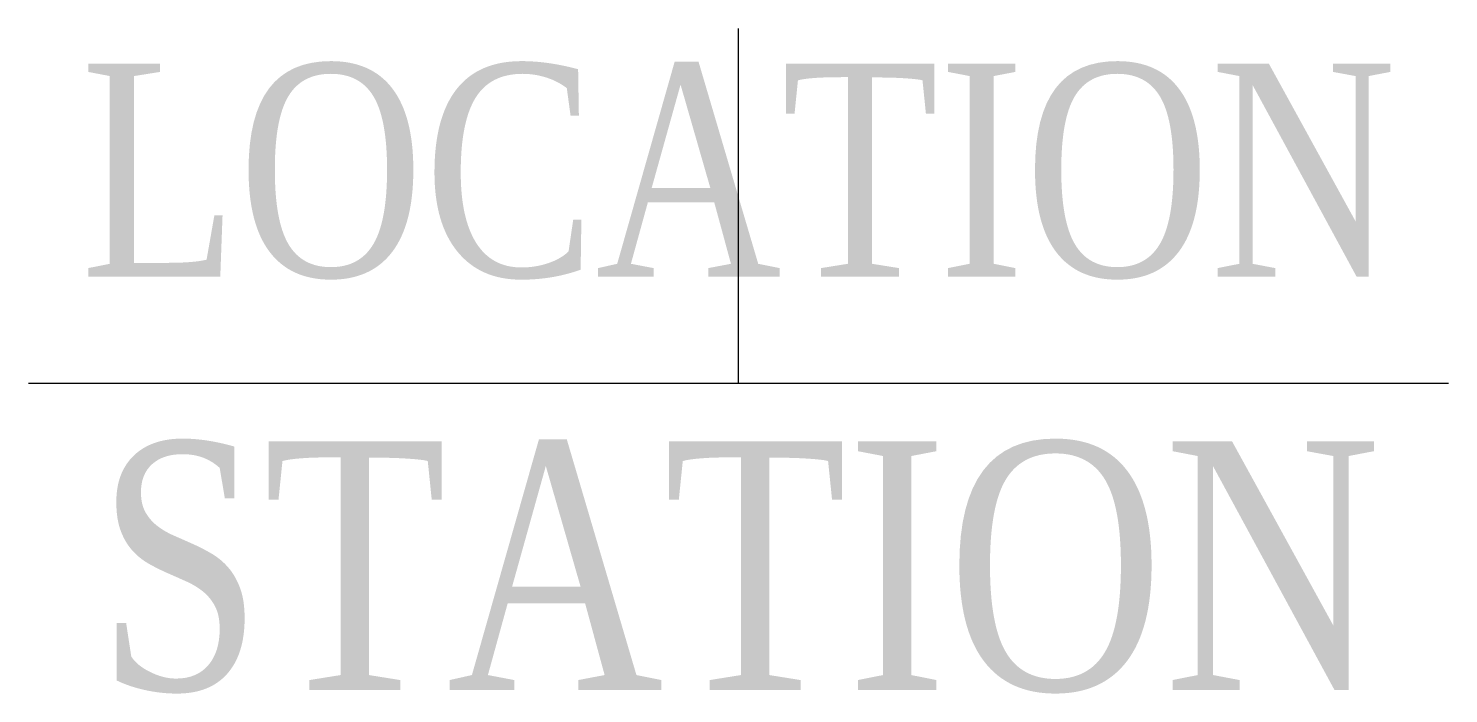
# Model space of a CAD drawing. Header units: millimetres. Extents: x -10 to 10, y -9.4 to 0.
import ezdxf
from ezdxf.enums import TextEntityAlignment as Align

# ---------------------------------------------------------------- set-up
doc = ezdxf.new("R2010")
doc.units = ezdxf.units.MM
doc.styles.add('CHINESE', font='TIMES.TTF', dxfattribs={"width": 0.9})

msp = doc.modelspace()

# ---------------------------------------------------------------- linework, layer by layer
at = {"color": 0, "linetype": 'Continuous'}
for p, q in [((0, -5), (0, 0)), ((10, -5), (-10, -5))]:
    msp.add_line(p, q, dxfattribs=at)

# ---------------------------------------------------------------- texts
at = {"style": 'CHINESE', "width": 0.8}
for tag, text, height, p in [('LOCATION', 'K000 +000', 3, (0, -2)), ('STATION', 'XX站', 3.5, (0, -7.573))]:
    msp.add_attdef(tag, text=text, height=height, dxfattribs=at).set_placement(p, align=Align.MIDDLE)

doc.saveas('drawing.dxf')
